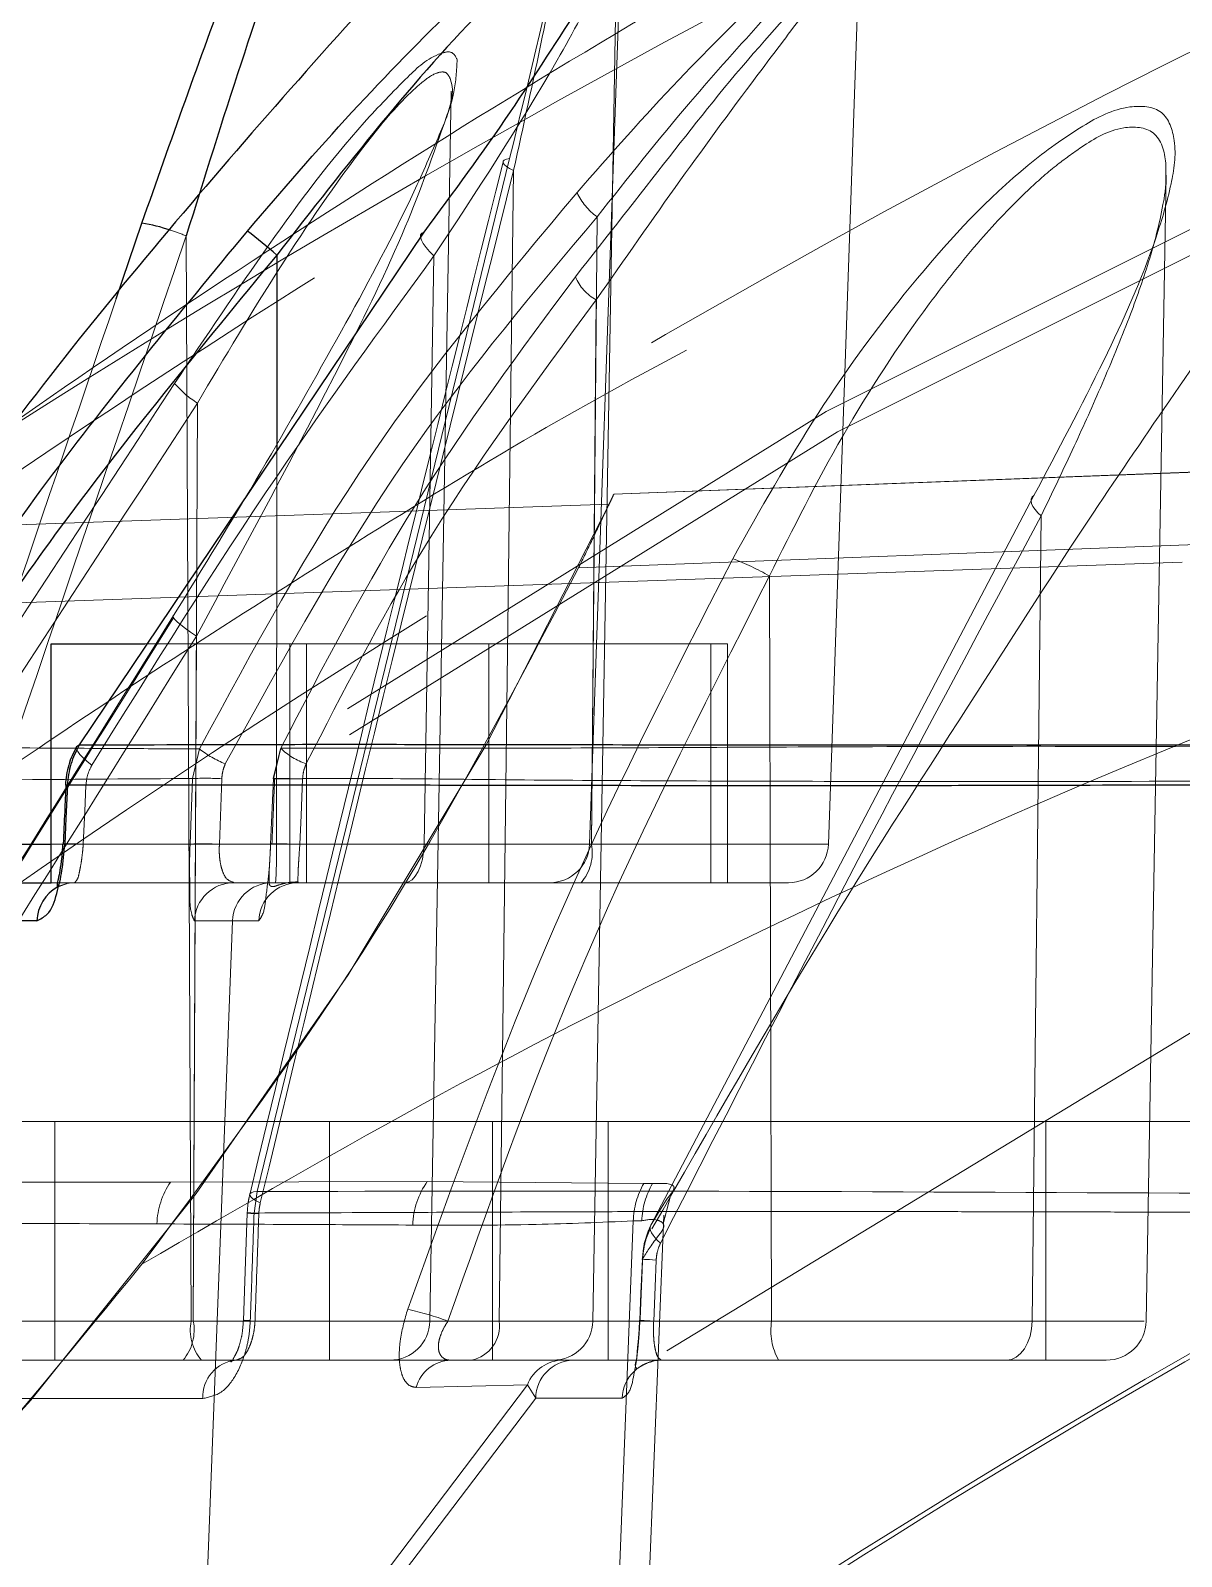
# Model space of a CAD drawing. Header units: millimetres. Extents: x 126 to 938, y 244 to 707.
# Drawn here: x 784.073 to 784.796, y 565.664 to 566.623 of the extents above; entities that cross this region are included whole.
import ezdxf

# ---------------------------------------------------------------- set-up
doc = ezdxf.new("R2010")
doc.units = ezdxf.units.MM
doc.linetypes.add('HIDDEN', pattern=[1.905, 1.27, -0.635])

msp = doc.modelspace()

# ---------------------------------------------------------------- linework, layer by layer
at = {"color": 7, "linetype": 'HIDDEN', "lineweight": 18}
for p, q in [((784.42654, 565.81182), (784.44699, 566.98354)), ((784.42455, 566.11138), (784.44488, 566.69368)), ((784.57455, 566.11138), (784.59459, 566.68522)), ((784.32414, 565.81182), (784.33762, 566.58444)), ((784.37426, 566.5421), (784.21566, 565.89323)), ((784.37676, 566.53467), (784.36784, 565.81182)), ((784.77414, 565.81182), (784.7867, 566.53168)), ((784.42926, 566.50558), (784.42569, 566.11138)), ((784.17116, 566.49367), (784.17423, 565.81182)), ((784.32677, 566.48095), (784.32055, 566.11138)), ((784.42878, 566.45344), (784.42569, 566.11138)), ((784.17819, 566.38859), (784.17558, 565.81182)), ((786.70059, 566.35528), (782.99256, 566.22555)), ((784.22799, 566.35836), (784.22782, 566.11138)), ((785.16405, 566.35895), (784.4397, 566.33142)), ((784.43977, 566.33133), (785.16163, 566.35877)), ((784.43681, 566.32501), (783.70157, 566.29929)), ((784.70367, 566.33046), (784.46306, 565.87207)), ((784.70822, 566.31763), (784.70254, 565.81182)), ((785.16072, 566.31325), (784.4176, 566.285)), ((784.53749, 566.27995), (784.5389, 565.81182)), ((784.17752, 566.24213), (784.17558, 565.81182)), ((784.36121, 566.23725), (784.08621, 566.23725)), ((784.14518, 566.23725), (784.36121, 566.23725)), ((784.50072, 566.23725), (784.23621, 566.23725)), ((784.23621, 566.23725), (784.23621, 566.08725)), ((784.2467, 566.08725), (784.2467, 566.23725)), ((784.2467, 566.23725), (784.51121, 566.23725)), ((784.36121, 566.08725), (784.36121, 566.23725)), ((784.50072, 566.08725), (784.50072, 566.23725)), ((784.51121, 566.08725), (784.51121, 566.23725)), ((784.17945, 566.17127), (784.17505, 566.15267)), ((784.23033, 566.17134), (784.22585, 566.15264)), ((784.22588, 566.1525), (784.2305, 566.17172)), ((784.17505, 566.15267), (784.17356, 566.11147)), ((784.19198, 566.11138), (784.19348, 566.15258)), ((784.08621, 566.11138), (784.22782, 566.11138)), ((784.32055, 566.11138), (784.10645, 566.11138)), ((784.42569, 566.11138), (784.19198, 566.11138)), ((784.22782, 566.11138), (784.42455, 566.11138)), ((784.24253, 566.11138), (784.42569, 566.11138)), ((784.42455, 566.11138), (784.32055, 566.11138)), ((784.57455, 566.11138), (784.42569, 566.11138)), ((784.42569, 566.11138), (784.57455, 566.11138)), ((784.2273, 566.08725), (783.99064, 566.08725)), ((784.08621, 566.08725), (784.10113, 566.08725)), ((784.36121, 566.08725), (784.08621, 566.08725)), ((784.08621, 566.08725), (784.36121, 566.08725)), ((784.10113, 566.08725), (784.30851, 566.08725)), ((784.20118, 566.08725), (784.41922, 566.08725)), ((784.22509, 566.08725), (784.20118, 566.08725)), ((784.24151, 566.08725), (784.22509, 566.08725)), ((784.39956, 566.08725), (784.2273, 566.08725)), ((784.50072, 566.08725), (784.23621, 566.08725)), ((784.41922, 566.08725), (784.24151, 566.08725)), ((784.2467, 566.08725), (784.51121, 566.08725)), ((784.30851, 566.08725), (784.39956, 566.08725)), ((784.41922, 566.08725), (784.54956, 566.08725)), ((784.54956, 566.08725), (784.41922, 566.08725)), ((784.17629, 566.06321), (784.20021, 566.06321)), ((784.20021, 566.06321), (784.19538, 565.93726)), ((784.20021, 566.06321), (784.21667, 566.06321)), ((783.9862, 565.93726), (784.26121, 565.93726)), ((784.26121, 565.93726), (783.9862, 565.93726)), ((784.08861, 565.78726), (784.08861, 565.93726)), ((784.08861, 565.93726), (784.36361, 565.93726)), ((784.36361, 565.93726), (784.08861, 565.93726)), ((784.19538, 565.93726), (784.13798, 564.43725)), ((784.19538, 565.93726), (786.38629, 565.93726)), ((784.26121, 565.78726), (784.26121, 565.93726)), ((784.36361, 565.78726), (784.36361, 565.93726)), ((784.43621, 565.78726), (784.43621, 565.93726)), ((784.43621, 565.93726), (784.71121, 565.93726)), ((784.71121, 565.93726), (784.43621, 565.93726)), ((784.71121, 565.78726), (784.71121, 565.93726)), ((784.3226, 565.89951), (784.16117, 565.89916)), ((784.21377, 565.8797), (784.21566, 565.89323)), ((784.45864, 565.89829), (784.3226, 565.89951)), ((784.46853, 565.88113), (784.4726, 565.88784)), ((784.47087, 565.87282), (784.47507, 565.8897)), ((784.45195, 565.87474), (784.44257, 565.63725)), ((784.46142, 565.63355), (784.47109, 565.87846)), ((784.46306, 565.87207), (784.46853, 565.88113)), ((784.17558, 565.81182), (783.84444, 565.81182)), ((783.94764, 565.81182), (784.17558, 565.81182)), ((783.96272, 565.81182), (784.17423, 565.81182)), ((784.17423, 565.81182), (784.42482, 565.81182)), ((784.32414, 565.81182), (784.17558, 565.81182)), ((784.36784, 565.81182), (784.21439, 565.81182)), ((784.33557, 565.81182), (784.5389, 565.81182)), ((784.70254, 565.81182), (784.46482, 565.81182)), ((784.5389, 565.81182), (784.77295, 565.81182)), ((783.85866, 565.78726), (784.16912, 565.78726)), ((784.16912, 565.78726), (783.94373, 565.78726)), ((783.97738, 565.78726), (784.20245, 565.78726)), ((784.1807, 565.78726), (783.97738, 565.78726)), ((783.9862, 565.78726), (784.26121, 565.78726)), ((784.26121, 565.78726), (783.9862, 565.78726)), ((784.08861, 565.78726), (784.36361, 565.78726)), ((784.36361, 565.78726), (784.08861, 565.78726)), ((784.29914, 565.78726), (784.16912, 565.78726)), ((784.1807, 565.78726), (784.40154, 565.78726)), ((784.20245, 565.78726), (784.35016, 565.78726)), ((784.33729, 565.78726), (784.40816, 565.78726)), ((784.54324, 565.78726), (784.33729, 565.78726)), ((784.41413, 565.78726), (784.40816, 565.78726)), ((784.41413, 565.78726), (784.46957, 565.78726)), ((784.43621, 565.78726), (784.71121, 565.78726)), ((784.71121, 565.78726), (784.43621, 565.78726)), ((784.46957, 565.78726), (784.68647, 565.78726)), ((784.54324, 565.78726), (784.74914, 565.78726)), ((784.19884, 565.78669), (784.19873, 565.78685)), ((784.28374, 565.63725), (784.38547, 565.77183)), ((784.38547, 565.77183), (784.31564, 565.77018)), ((784.38547, 565.77183), (784.39068, 565.76338)), ((784.18161, 565.76313), (783.9551, 565.76313)), ((784.39068, 565.76338), (784.29489, 565.63725)), ((784.44503, 565.76333), (784.39068, 565.76338))]:
    msp.add_line(p, q, dxfattribs=at)
at = {"color": 7, "linetype": 'Continuous', "lineweight": 25}
for p, q in [((784.12713, 566.45402), (784.14331, 566.50163)), ((784.32038, 566.4959), (784.10398, 566.17377)), ((784.22808, 566.48156), (784.22799, 566.35836)), ((784.08621, 566.08725), (784.08621, 566.23725)), ((784.08621, 566.23725), (784.14518, 566.23725)), ((783.98347, 566.11138), (784.08621, 566.11138)), ((783.99064, 566.08725), (784.08621, 566.08725)), ((784.07731, 566.06321), (783.96604, 566.06321))]:
    msp.add_line(p, q, dxfattribs=at)
at = {"color": 7, "linetype": 'HIDDEN', "lineweight": 18, "flags": 128}
for points in [[(784.37426, 566.5421), (784.37229, 566.54176), (784.37093, 566.54121), (784.37023, 566.54047), (784.37022, 566.53954), (784.3709, 566.53847), (784.37225, 566.53728), (784.37422, 566.536), (784.37676, 566.53467)], [(784.32677, 566.48095), (784.32406, 566.48371), (784.32181, 566.48635), (784.32007, 566.4888), (784.3189, 566.49099), (784.31834, 566.49284), (784.3184, 566.4943), (784.31909, 566.49533), (784.32038, 566.4959)], [(784.70367, 566.33046), (784.70261, 566.32957), (784.70202, 566.32842), (784.7019, 566.32702), (784.70227, 566.32542), (784.7031, 566.32364), (784.70439, 566.32172), (784.70611, 566.3197), (784.70822, 566.31763)], [(784.16325, 566.25515), (784.16273, 566.25479), (784.16293, 566.25398), (784.16386, 566.25276), (784.16549, 566.25114), (784.16776, 566.2492), (784.17059, 566.247), (784.17389, 566.24461), (784.17752, 566.24213)], [(784.11184, 566.16103), (784.10887, 566.1634), (784.10636, 566.16566), (784.10439, 566.16776), (784.10302, 566.16963), (784.10226, 566.1712), (784.10218, 566.17244), (784.10229, 566.17274)], [(784.22418, 566.11147), (784.22513, 566.13445), (784.22588, 566.1525)], [(784.24423, 566.15241), (784.24006, 566.15255), (784.23622, 566.15265), (784.23285, 566.15272), (784.23003, 566.15275), (784.22787, 566.15274), (784.22643, 566.1527), (784.22576, 566.15261), (784.22588, 566.1525)], [(784.24423, 566.15241), (784.24328, 566.12943), (784.24253, 566.11138)], [(784.10645, 566.11138), (784.10739, 566.1321), (784.10813, 566.14838)], [(784.22418, 566.11147), (784.22406, 566.11158), (784.22473, 566.11167), (784.22617, 566.11171), (784.22833, 566.11172), (784.23114, 566.11169), (784.23451, 566.11162), (784.23835, 566.11152), (784.24253, 566.11138)], [(784.30851, 566.08725), (784.31081, 566.08771), (784.31301, 566.08908), (784.31506, 566.09129), (784.31688, 566.09427), (784.31838, 566.09792), (784.31951, 566.10209), (784.32025, 566.10663), (784.32055, 566.11138)], [(784.09688, 566.08685), (784.09127, 566.08483), (784.09013, 566.0847), (784.09013, 566.08469)], [(784.21768, 565.88603), (784.21506, 565.88735), (784.21305, 565.88861), (784.21171, 565.88979), (784.21107, 565.89084), (784.21116, 565.89173), (784.21197, 565.89244), (784.21349, 565.89295), (784.21566, 565.89323)], [(784.20947, 565.8797), (784.2084, 565.84918), (784.2071, 565.81225)], [(784.21377, 565.8797), (784.21166, 565.87974), (784.21024, 565.87974), (784.20953, 565.87973), (784.20956, 565.87968), (784.21034, 565.87961), (784.21183, 565.87951), (784.21399, 565.8794), (784.21676, 565.87927)], [(784.46909, 565.86086), (784.46725, 565.86254), (784.46567, 565.86419), (784.4644, 565.86578), (784.46344, 565.8673), (784.46284, 565.8687), (784.46256, 565.86997), (784.46263, 565.87111), (784.46306, 565.87207)], [(784.45772, 565.8508), (784.45684, 565.82932), (784.45615, 565.81244)], [(784.45772, 565.8508), (784.45747, 565.85077), (784.45764, 565.85073), (784.45819, 565.85067), (784.45913, 565.8506), (784.46044, 565.85051), (784.46211, 565.85041), (784.4641, 565.8503), (784.46639, 565.85018)], [(784.46482, 565.81182), (784.4657, 565.8333), (784.46639, 565.85018)], [(784.21439, 565.81182), (784.21161, 565.81195), (784.20946, 565.81206), (784.20797, 565.81216), (784.20719, 565.81223), (784.20716, 565.81228), (784.20787, 565.8123), (784.2093, 565.81229), (784.2114, 565.81225)], [(784.46482, 565.81182), (784.46253, 565.81194), (784.46054, 565.81205), (784.45887, 565.81215), (784.45756, 565.81224), (784.45661, 565.81231), (784.45605, 565.81237), (784.4559, 565.81241), (784.45615, 565.81244)], [(784.70254, 565.81182), (784.70218, 565.807), (784.70124, 565.80238), (784.69974, 565.79814), (784.69774, 565.79442), (784.69532, 565.79137), (784.69255, 565.78912), (784.68957, 565.78773), (784.68647, 565.78726)]]:
    msp.add_lwpolyline(points, dxfattribs=at)
at = {"color": 7, "linetype": 'Continuous', "lineweight": 25, "flags": 128}
for points in [[(784.10229, 566.17274), (784.10276, 566.1733), (784.10398, 566.17377)], [(784.09647, 566.14847), (784.09553, 566.12775), (784.09479, 566.11147)], [(784.09647, 566.14847), (784.09547, 566.14858), (784.0952, 566.14864)], [(784.09479, 566.11147), (784.09379, 566.11158), (784.09353, 566.11165), (784.09387, 566.11169)]]:
    msp.add_lwpolyline(points, dxfattribs=at)
at = {"color": 7, "linetype": 'HIDDEN', "lineweight": 18}
for centre, radius, start, end in [((787.47371, 561.18726), 5.95, 91.99999, 178.00001), ((787.47372, 561.18724), 5.95001, 92.00009, 177.99991), ((787.47371, 561.18724), 5.93539, 92.00001, 177.99993), ((787.47371, 561.18726), 5.5, 90.00004, 269.99996), ((787.47371, 561.18726), 5.5, 90.00004, 269.99996), ((784.45202, 566.53724), 0.039, 204.94032, 234.29024), ((784.08425, 566.25816), 0.25103, 69.74647, 72.15592), ((784.442, 566.47866), 0.02848, 202.18117, 242.33332), ((784.2085, 566.43846), 0.05836, 220.05026, 238.71192), ((782.17372, 567.38724), 2.49998, 273.77814, 334.85595), ((784.45627, 566.13743), 0.16404, 60.32176, 69.21454), ((784.22118, 566.22471), 0.0678, 232.01396, 247.91357), ((784.25875, 566.20034), 0.04021, 225.37172, 252.33215), ((784.18337, 565.95337), 0.19947, 87.09272, 92.38843), ((784.09828, 565.98151), 0.16717, 86.6208, 91.056), ((784.09427, 565.87263), 0.23906, 87.08049, 90.09602), ((784.18182, 565.91587), 0.19578, 87.02577, 92.41797), ((783.93333, 566.10557), 0.29454, 356.43499, 1.13087), ((784.39955, 566.11226), 0.02501, 270.01333, 357.98431), ((784.39771, 566.10595), 0.0285, 318.99056, 10.97401), ((784.39771, 566.10595), 0.0285, 318.99056, 10.97401), ((784.54956, 566.11226), 0.02501, 270.01333, 357.98431), ((784.10114, 566.06434), 0.02291, 90.01321, 117.93942), ((784.20122, 566.06231), 0.02494, 90.08539, 177.91864), ((784.22513, 566.06231), 0.02494, 90.10142, 177.93004), ((784.24158, 566.06233), 0.02492, 90.1453, 177.96853), ((784.20331, 565.87115), 0.0506, 146.39342, 178.0437), ((784.36388, 565.87046), 0.05048, 144.86728, 178.07564), ((784.50232, 565.87316), 0.05039, 150.08965, 178.21113), ((784.50773, 565.87297), 0.05042, 149.97138, 177.92988), ((784.26388, 565.61494), 0.20952, 69.99317, 77.20874), ((784.14709, 565.80618), 0.02904, 319.33374, 11.19145), ((784.14709, 565.80618), 0.02904, 319.33374, 11.19145), ((784.20272, 565.80619), 0.02904, 168.82612, 220.7007), ((784.29915, 565.81225), 0.02499, 269.9822, 359.01179), ((784.34585, 565.809), 0.02216, 281.20133, 7.31141), ((784.40155, 565.81225), 0.02499, 269.9822, 359.01179), ((784.57724, 565.80593), 0.03879, 171.26229, 208.77429), ((784.74915, 565.81225), 0.02499, 269.9822, 359.01179), ((784.20463, 565.76431), 0.02305, 95.42454, 182.94529), ((784.33796, 565.76414), 0.02313, 91.66786, 164.84697), ((784.40828, 565.76268), 0.02458, 90.292, 158.13775), ((784.41487, 565.76308), 0.02419, 91.75493, 179.28416), ((784.46975, 565.76252), 0.02474, 90.41353, 178.12104)]:
    msp.add_arc(centre, radius, start, end, dxfattribs=at)
at = {"color": 7, "linetype": 'Continuous', "lineweight": 25}
for centre, radius, start, end in [((784.12601, 566.39548), 0.10755, 70.91369, 80.74418), ((783.85733, 566.04761), 0.57076, 49.49069, 51.88208), ((784.10237, 566.06256), 0.02506, 118.51213, 178.50858)]:
    msp.add_arc(centre, radius, start, end, dxfattribs=at)
at = {"color": 7, "linetype": 'HIDDEN', "lineweight": 18}
for points, knots in [([(785.44504, 567.32727), (785.4434, 567.32482), (785.44036, 567.32031), (785.43108, 567.30586), (785.41124, 567.28671), (785.38332, 567.26288), (785.34983, 567.23806), (785.31146, 567.21155), (785.26644, 567.18203), (785.21827, 567.15141), (785.16466, 567.11756), (785.09983, 567.07637), (785.01654, 567.02384), (784.92663, 566.96717), (784.83983, 566.91251), (784.76657, 566.86677), (784.70234, 566.82698), (784.59733, 566.76275), (784.44621, 566.67954), (784.24747, 566.56212), (784.06119, 566.43522), (783.87236, 566.29094), (783.72036, 566.16411), (783.62781, 566.07729), (783.59875, 566.05002)], [0, 0, 0, 0, 0.003922, 0.007253, 0.02285, 0.040261, 0.056254, 0.078318, 0.102391, 0.127972, 0.154355, 0.18686, 0.230292, 0.285539, 0.328444, 0.366942, 0.400602, 0.429092, 0.530925, 0.630377, 0.736502, 0.830957, 0.946908, 1, 1, 1, 1]), ([(783.9761, 566.95993), (783.97542, 566.9599), (783.96796, 566.95959), (784.00476, 566.97733), (784.02249, 566.98908), (784.07544, 567.01525), (784.1302, 567.04222), (784.1943, 567.07225), (784.24539, 567.09549), (784.28266, 567.11209), (784.30565, 567.12222), (784.32742, 567.1317), (784.34776, 567.1405), (784.36651, 567.14852), (784.40415, 567.16453), (784.46894, 567.19146), (784.56647, 567.23053), (784.67058, 567.27026), (784.75523, 567.2957), (784.81089, 567.30684), (784.84222, 567.30599), (784.86967, 567.3038), (784.89791, 567.30072), (784.9276, 567.29644), (784.96841, 567.28918), (785.01758, 567.27803), (785.07219, 567.26272), (785.12027, 567.24723), (785.16173, 567.23252), (785.19652, 567.21934), (785.22006, 567.20998), (785.23438, 567.20415), (785.24147, 567.20124), (785.24779, 567.19861), (785.25336, 567.19629), (785.25816, 567.19426), (785.27131, 567.18874), (785.29049, 567.17908), (785.31555, 567.17155), (785.32132, 567.15707), (785.3202, 567.14862), (785.31593, 567.13966), (785.30872, 567.12987), (785.2986, 567.11918), (785.28563, 567.10767), (785.2711, 567.09624), (785.25398, 567.08389), (785.23251, 567.06942), (785.203, 567.05077), (785.16363, 567.02724), (785.11261, 566.99804), (785.04869, 566.96257), (784.97876, 566.92442), (784.92348, 566.89429), (784.88783, 566.87482), (784.86932, 566.86466), (784.85241, 566.85539), (784.83718, 566.84701), (784.82369, 566.83957), (784.76592, 566.80762), (784.66103, 566.74878), (784.50829, 566.66097), (784.35436, 566.56918), (784.20413, 566.47309), (784.05879, 566.37464), (783.89066, 566.25335), (783.72921, 566.13013), (783.6191, 566.03524), (783.57808, 565.99989)], [0, 0, 0, 0, 0.000531, 0.005777, 0.016498, 0.031019, 0.050001, 0.070228, 0.090153, 0.097585, 0.104684, 0.11139, 0.117644, 0.123404, 0.128621, 0.152207, 0.182685, 0.217405, 0.24629, 0.257371, 0.265107, 0.272662, 0.280654, 0.289096, 0.29801, 0.315668, 0.331667, 0.345921, 0.358337, 0.368838, 0.377353, 0.379739, 0.381898, 0.383829, 0.385528, 0.386996, 0.388232, 0.397556, 0.405857, 0.407915, 0.410135, 0.412853, 0.416237, 0.420365, 0.425273, 0.430874, 0.435979, 0.443107, 0.452746, 0.465474, 0.481852, 0.502418, 0.527237, 0.549163, 0.555606, 0.56156, 0.567002, 0.571903, 0.576248, 0.580019, 0.627681, 0.677861, 0.728887, 0.779088, 0.828514, 0.877192, 0.954253, 1, 1, 1, 1]), ([(781.58108, 562.15948), (781.61742, 562.34698), (781.69013, 562.72208), (781.86725, 563.26828), (782.0922, 563.79629), (782.36803, 564.3005), (782.69134, 564.77629), (783.0593, 565.21945), (783.46881, 565.62569), (783.90117, 565.97861), (784.34892, 566.28029), (784.81155, 566.53664), (785.30777, 566.75532), (785.83282, 566.93052), (786.37445, 567.0541), (786.92254, 567.13095), (787.28994, 567.14049), (787.47371, 567.14526)], [0, 0, 0, 0, 0.068199, 0.136432, 0.204715, 0.273055, 0.341472, 0.409974, 0.478575, 0.547289, 0.609103, 0.671275, 0.736055, 0.80262, 0.868751, 0.934351, 1, 1, 1, 1]), ([(784.46373, 565.86972), (784.49991, 565.93301), (784.56528, 566.04732), (784.66074, 566.19538), (784.73259, 566.30792), (784.792, 566.39479), (784.84559, 566.47177), (784.90454, 566.55534), (784.97665, 566.65712), (785.06894, 566.78726), (785.18645, 566.9535), (785.27232, 567.07725), (785.31951, 567.14526)], [0, 0, 0, 0, 0.142275, 0.257018, 0.343829, 0.402937, 0.462439, 0.526944, 0.602578, 0.705962, 0.838395, 1, 1, 1, 1]), ([(785.62134, 566.9425), (785.42374, 566.87185), (785.02809, 566.73037), (784.46622, 566.43913), (783.93277, 566.09771), (783.61124, 565.82421), (783.45105, 565.68795)], [0, 0, 0, 0, 0.249133, 0.49885, 0.750328, 1, 1, 1, 1]), ([(783.24894, 565.69089), (783.38603, 565.81364), (783.66006, 566.059), (784.03324, 566.32859), (784.3429, 566.52612), (784.58139, 566.66356), (784.82522, 566.7913), (784.99244, 566.86692), (785.07613, 566.90477)], [0, 0, 0, 0, 0.250346, 0.500415, 0.62548, 0.750244, 0.874988, 1, 1, 1, 1]), ([(785.07613, 566.90477), (784.98239, 566.86394), (784.79499, 566.78234), (784.52127, 566.6444), (784.21033, 566.47015), (783.86757, 566.25247), (783.63004, 566.06348), (783.51176, 565.96937)], [0, 0, 0, 0, 0.1676689, 0.3352034, 0.5024299, 0.7522398, 1, 1, 1, 1]), ([(783.45256, 565.68717), (783.47679, 565.70834), (783.53511, 565.7593), (783.63936, 565.84638), (783.74321, 565.92899), (783.83782, 566.00093), (783.91374, 566.05693), (783.99647, 566.11589), (784.08618, 566.1775), (784.18303, 566.2415), (784.28741, 566.30719), (784.45301, 566.40879), (784.62091, 566.49021), (784.7904, 566.57943), (785.03573, 566.71225), (785.26799, 566.79411), (785.4541, 566.8597)], [0, 0, 0, 0, 0.041354, 0.099535, 0.174558, 0.211874, 0.252287, 0.295804, 0.342422, 0.392152, 0.444987, 0.500935, 0.641741, 0.684455, 0.74715, 1, 1, 1, 1]), ([(784.42645, 566.789), (784.42127, 566.75881), (784.40702, 566.67587), (784.387, 566.59411), (784.37426, 566.5421)], [0, 0, 0, 0, 0.363932, 1, 1, 1, 1]), ([(784.37676, 566.53467), (784.38291, 566.56256), (784.39418, 566.61365), (784.40958, 566.69226), (784.42014, 566.74898), (784.42516, 566.78253), (784.42607, 566.7886)], [0, 0, 0, 0, 0.331139, 0.606634, 0.928856, 1, 1, 1, 1]), ([(784.41563, 566.46791), (784.43542, 566.49317), (784.47366, 566.54199), (784.5255, 566.60805), (784.57274, 566.65735), (784.58728, 566.6845), (784.60498, 566.69763), (784.60096, 566.70072), (784.60073, 566.70091)], [0, 0, 0, 0, 0.320797, 0.619974, 0.865715, 0.950395, 0.997106, 1, 1, 1, 1]), ([(784.60073, 566.70091), (784.6002, 566.7014), (784.59595, 566.70545), (784.58333, 566.68757), (784.56473, 566.67657), (784.52843, 566.63983), (784.47783, 566.59043), (784.43777, 566.54483), (784.41665, 566.5208)], [0, 0, 0, 0, 0.0079116, 0.0645358, 0.1668551, 0.3026797, 0.6323909, 1, 1, 1, 1]), ([(784.32677, 566.48095), (784.35345, 566.52151), (784.39108, 566.57873), (784.42738, 566.64582), (784.44149, 566.67586), (784.44394, 566.68873), (784.44488, 566.69368)], [0, 0, 0, 0, 0.595328, 0.839688, 0.938324, 1, 1, 1, 1]), ([(784.59459, 566.68522), (784.5933, 566.68238), (784.58913, 566.67315), (784.57618, 566.65649), (784.55713, 566.63031), (784.5242, 566.58712), (784.48033, 566.52742), (784.44632, 566.47861), (784.42878, 566.45344)], [0, 0, 0, 0, 0.032741, 0.106289, 0.220471, 0.374116, 0.677249, 1, 1, 1, 1]), ([(784.42926, 566.50558), (784.44855, 566.52992), (784.48255, 566.57279), (784.52679, 566.62197), (784.55665, 566.65448), (784.57567, 566.67079), (784.58605, 566.68417), (784.59314, 566.68504), (784.59459, 566.68522)], [0, 0, 0, 0, 0.379326, 0.668129, 0.811114, 0.91398, 0.982439, 1, 1, 1, 1]), ([(784.16325, 566.25515), (784.18173, 566.28525), (784.21793, 566.34419), (784.26758, 566.43129), (784.30506, 566.5004), (784.32748, 566.55085), (784.34004, 566.57982), (784.34097, 566.5976), (784.34133, 566.60447)], [0, 0, 0, 0, 0.268695, 0.526219, 0.763379, 0.86531, 0.947985, 1, 1, 1, 1]), ([(784.34133, 566.60447), (784.34037, 566.60623), (784.33825, 566.61014), (784.32389, 566.60669), (784.30711, 566.59045), (784.26912, 566.55121), (784.22108, 566.48632), (784.18343, 566.43015), (784.16382, 566.40091)], [0, 0, 0, 0, 0.019455, 0.04301, 0.135122, 0.276022, 0.623, 1, 1, 1, 1]), ([(784.17819, 566.38859), (784.19526, 566.41728), (784.22824, 566.4727), (784.27235, 566.53744), (784.30339, 566.5758), (784.31934, 566.5903), (784.3268, 566.59576), (784.33463, 566.59737), (784.34057, 566.58552), (784.32887, 566.55175), (784.30819, 566.49379), (784.25434, 566.38463), (784.20875, 566.30006), (784.17752, 566.24213)], [0, 0, 0, 0, 0.1530255, 0.2955636, 0.3583961, 0.3792385, 0.3932575, 0.4020707, 0.4102768, 0.4459174, 0.5588558, 0.6978195, 1, 1, 1, 1]), ([(784.51448, 566.29079), (784.53176, 566.3216), (784.56626, 566.38313), (784.62778, 566.4667), (784.68412, 566.52749), (784.73118, 566.56153), (784.75877, 566.57628), (784.78619, 566.57453), (784.79415, 566.55026), (784.78994, 566.52378), (784.77628, 566.47669), (784.74668, 566.41152), (784.71861, 566.3586), (784.70367, 566.33046)], [0, 0, 0, 0, 0.158986, 0.317493, 0.466658, 0.530036, 0.577849, 0.607966, 0.636953, 0.678064, 0.730158, 0.856475, 1, 1, 1, 1]), ([(784.7865, 566.53168), (784.78658, 566.53418), (784.78685, 566.54345), (784.78171, 566.56146), (784.75534, 566.56316), (784.73602, 566.55128), (784.71645, 566.53724), (784.69491, 566.51809), (784.66782, 566.48944), (784.62759, 566.43876), (784.58195, 566.36872), (784.55231, 566.30955), (784.53749, 566.27995)], [0, 0, 0, 0, 0.018485, 0.068494, 0.113785, 0.184419, 0.232414, 0.288994, 0.393666, 0.518814, 0.759313, 1, 1, 1, 1]), ([(784.37015, 566.53998), (784.34583, 566.44225), (784.29206, 566.22617), (784.2397, 566.00974), (784.21102, 565.89119)], [0, 0, 0, 0, 0.452271, 1, 1, 1, 1]), ([(784.21768, 565.88603), (784.24701, 566.00725), (784.29935, 566.22363), (784.35311, 566.43966), (784.37676, 566.53467)], [0, 0, 0, 0, 0.56021, 1, 1, 1, 1]), ([(784.70822, 566.31763), (784.71521, 566.33223), (784.72836, 566.35969), (784.74697, 566.40112), (784.76285, 566.43961), (784.77628, 566.47707), (784.78368, 566.5057), (784.78665, 566.52411), (784.78653, 566.53029), (784.7865, 566.53168)], [0, 0, 0, 0, 0.212044, 0.398588, 0.594716, 0.757207, 0.919138, 0.981866, 1, 1, 1, 1]), ([(784.41665, 566.5208), (784.37151, 566.4669), (784.28063, 566.35841), (784.21332, 566.23392), (784.17945, 566.17127)], [0, 0, 0, 0, 0.496803, 1, 1, 1, 1]), ([(784.19569, 566.16188), (784.23329, 566.2303), (784.30034, 566.35233), (784.38991, 566.4588), (784.42926, 566.50558)], [0, 0, 0, 0, 0.560664, 1, 1, 1, 1]), ([(784.17116, 566.49367), (784.13256, 566.38036), (784.06364, 566.17801), (783.99569, 565.97534), (783.96579, 565.88615)], [0, 0, 0, 0, 0.559973, 1, 1, 1, 1]), ([(784.11184, 566.16103), (784.14993, 566.22235), (784.21778, 566.33156), (784.29354, 566.43541), (784.32677, 566.48095)], [0, 0, 0, 0, 0.56147, 1, 1, 1, 1]), ([(784.2305, 566.17172), (784.25759, 566.2238), (784.31149, 566.32741), (784.38104, 566.42124), (784.41563, 566.46791)], [0, 0, 0, 0, 0.502582, 1, 1, 1, 1]), ([(783.93814, 565.89393), (783.97617, 566.00746), (784.03875, 566.1943), (784.10223, 566.38083), (784.12713, 566.45402)], [0, 0, 0, 0, 0.607658, 1, 1, 1, 1]), ([(784.42878, 566.45344), (784.39058, 566.40174), (784.32227, 566.30927), (784.26971, 566.20708), (784.24654, 566.16203)], [0, 0, 0, 0, 0.5591153, 1, 1, 1, 1]), ([(786.62319, 566.4318), (786.54745, 566.41839), (786.39236, 566.39092), (786.15684, 566.33608), (785.92355, 566.27138), (785.69914, 566.19818), (785.47828, 566.11588), (785.24645, 566.01769), (784.9847, 565.8913), (784.70378, 565.73499), (784.41076, 565.54637), (784.1281, 565.33632), (783.86854, 565.11447), (783.65828, 564.91011), (783.4854, 564.72377), (783.3742, 564.59288), (783.29822, 564.4981), (783.25781, 564.44636), (783.21732, 564.39312), (783.17676, 564.33837), (783.1362, 564.28207), (783.09226, 564.21932), (783.04149, 564.14435), (782.9809, 564.05114), (782.91127, 563.9384), (782.83399, 563.80537), (782.75073, 563.65125), (782.6487, 563.44546), (782.54171, 563.20085), (782.44163, 562.93209), (782.35664, 562.66375), (782.2857, 562.39152), (782.22732, 562.1112), (782.201, 561.92737), (782.18819, 561.83798)], [0, 0, 0, 0, 0.033674, 0.068945, 0.105819, 0.139632, 0.172254, 0.20898, 0.249813, 0.299456, 0.349625, 0.402271, 0.453508, 0.499002, 0.530556, 0.564763, 0.574162, 0.58374, 0.593501, 0.603445, 0.61357, 0.623876, 0.636985, 0.653207, 0.672543, 0.694992, 0.720552, 0.749221, 0.795531, 0.837364, 0.874723, 0.918716, 0.960474, 1, 1, 1, 1]), ([(782.19858, 561.9019), (782.21692, 562.02554), (782.25871, 562.30724), (782.37172, 562.73572), (782.527, 563.18246), (782.71892, 563.60752), (782.94305, 564.00826), (783.19693, 564.38211), (783.47732, 564.72712), (783.81404, 565.07557), (784.21302, 565.41459), (784.67682, 565.72911), (785.16028, 565.98846), (785.65662, 566.19195), (786.12977, 566.33935), (786.4404, 566.39706), (786.57922, 566.42284)], [0, 0, 0, 0, 0.055568, 0.126608, 0.196694, 0.265763, 0.333769, 0.40069, 0.466522, 0.531278, 0.615981, 0.698908, 0.780096, 0.859549, 0.937235, 1, 1, 1, 1]), ([(784.16382, 566.40091), (784.10256, 566.30715), (783.99316, 566.13973), (783.88394, 565.97219), (783.83589, 565.89847)], [0, 0, 0, 0, 0.56001, 1, 1, 1, 1]), ([(783.8504, 565.88584), (783.91154, 565.97972), (784.02073, 566.14735), (784.13008, 566.31488), (784.17819, 566.38859)], [0, 0, 0, 0, 0.560004, 1, 1, 1, 1]), ([(784.43977, 566.33133), (784.4397, 566.3312), (784.43923, 566.33024), (784.43817, 566.32784), (784.43613, 566.32359), (784.4321, 566.31501), (784.42586, 566.30193), (784.42048, 566.29091), (784.4176, 566.285)], [0, 0, 0, 0, 0.008926, 0.062094, 0.153356, 0.284376, 0.615737, 1, 1, 1, 1]), ([(784.43681, 566.32501), (784.43737, 566.32619), (784.43835, 566.3283), (784.43934, 566.3304), (784.43977, 566.33133)], [0, 0, 0, 0, 0.559963, 1, 1, 1, 1]), ([(784.46909, 565.86086), (784.51301, 565.94665), (784.59132, 566.09964), (784.67254, 566.2511), (784.70822, 566.31763)], [0, 0, 0, 0, 0.560771, 1, 1, 1, 1]), ([(784.14326, 565.84749), (784.20581, 565.88385), (784.32926, 565.95561), (784.51651, 566.05052), (784.78983, 566.17759), (785.00681, 566.25695), (785.16072, 566.31325)], [0, 0, 0, 0, 0.193617, 0.382082, 0.561671, 1, 1, 1, 1]), ([(784.31027, 565.81926), (784.33935, 565.90008), (784.39744, 566.06158), (784.47549, 566.21443), (784.51448, 566.29079)], [0, 0, 0, 0, 0.500451, 1, 1, 1, 1]), ([(784.14326, 565.84749), (784.19422, 565.91625), (784.29702, 566.05495), (784.37717, 566.20788), (784.4176, 566.285)], [0, 0, 0, 0, 0.495676, 1, 1, 1, 1]), ([(784.53749, 566.27995), (784.4944, 566.19493), (784.41741, 566.04301), (784.36059, 565.8825), (784.33557, 565.81182)], [0, 0, 0, 0, 0.559614, 1, 1, 1, 1]), ([(784.16313, 566.25367), (784.12957, 566.19982), (784.05539, 566.08084), (783.98052, 565.96229), (783.93953, 565.89739)], [0, 0, 0, 0, 0.4525295, 1, 1, 1, 1]), ([(783.93966, 565.89889), (783.98159, 565.96527), (784.05646, 566.08381), (784.13062, 566.20279), (784.16325, 566.25515)], [0, 0, 0, 0, 0.559966, 1, 1, 1, 1]), ([(784.17752, 566.24213), (784.13596, 566.17548), (784.06174, 566.05645), (783.9868, 565.93787), (783.95384, 565.8857)], [0, 0, 0, 0, 0.560033, 1, 1, 1, 1]), ([(784.17945, 566.17127), (784.1651, 566.17134), (784.1247, 566.17152), (784.04407, 566.17206), (783.97779, 566.17259), (783.93756, 566.1729)], [0, 0, 0, 0, 0.178008, 0.501106, 1, 1, 1, 1]), ([(784.90398, 566.17211), (784.84457, 566.17247), (784.73816, 566.17311), (784.59279, 566.17271), (784.47428, 566.17207), (784.3762, 566.17169), (784.29707, 566.17178), (784.2505, 566.17174), (784.2305, 566.17172)], [0, 0, 0, 0, 0.2646393, 0.4739984, 0.6475338, 0.7925705, 0.9108791, 1, 1, 1, 1]), ([(784.10813, 566.14838), (784.10841, 566.15089), (784.10891, 566.15533), (784.11095, 566.1593), (784.11184, 566.16103)], [0, 0, 0, 0, 0.563517, 1, 1, 1, 1]), ([(784.19348, 566.15258), (784.19365, 566.15438), (784.19395, 566.15759), (784.19516, 566.16057), (784.19569, 566.16188)], [0, 0, 0, 0, 0.559777, 1, 1, 1, 1]), ([(784.24654, 566.16203), (784.24586, 566.16029), (784.24463, 566.15719), (784.24435, 566.15387), (784.24423, 566.15241)], [0, 0, 0, 0, 0.559225, 1, 1, 1, 1]), ([(783.93116, 566.15021), (783.97669, 566.15085), (784.05799, 566.152), (784.13929, 566.15246), (784.17505, 566.15267)], [0, 0, 0, 0, 0.5600603, 1, 1, 1, 1]), ([(784.22671, 566.15271), (784.22645, 566.14652), (784.22588, 566.13284), (784.2253, 566.11917), (784.22499, 566.11168)], [0, 0, 0, 0, 0.452497, 1, 1, 1, 1]), ([(784.22588, 566.1525), (784.24592, 566.1526), (784.29242, 566.15285), (784.37133, 566.15182), (784.46905, 566.15118), (784.58728, 566.15084), (784.73287, 566.15061), (784.83963, 566.15123), (784.89939, 566.15157)], [0, 0, 0, 0, 0.089224, 0.207125, 0.351521, 0.524482, 0.733779, 1, 1, 1, 1]), ([(784.10645, 566.11138), (784.10632, 566.1098), (784.10607, 566.1067), (784.1055, 566.10221), (784.1049, 566.09803), (784.10393, 566.09382), (784.10336, 566.0899), (784.1017, 566.08793), (784.10113, 566.08725)], [0, 0, 0, 0, 0.189482, 0.372928, 0.543445, 0.694454, 0.89571, 1, 1, 1, 1]), ([(784.17629, 566.06321), (784.17567, 566.06462), (784.17322, 566.07012), (784.17365, 566.0814), (784.17303, 566.09596), (784.17338, 566.10621), (784.17356, 566.11147)], [0, 0, 0, 0, 0.094487, 0.368762, 0.675784, 1, 1, 1, 1]), ([(784.19198, 566.11138), (784.19193, 566.10984), (784.19182, 566.1068), (784.19212, 566.10234), (784.1928, 566.09812), (784.19408, 566.09379), (784.1962, 566.08911), (784.19958, 566.08785), (784.20118, 566.08725)], [0, 0, 0, 0, 0.165869, 0.328419, 0.482905, 0.624041, 0.821713, 1, 1, 1, 1]), ([(784.22418, 566.11147), (784.22388, 566.10522), (784.22333, 566.09372), (784.22119, 566.07903), (784.22026, 566.06853), (784.21747, 566.0644), (784.21667, 566.06321)], [0, 0, 0, 0, 0.37952, 0.69937, 0.913241, 1, 1, 1, 1]), ([(784.22414, 566.11161), (784.224, 566.10828), (784.22374, 566.1023), (784.22321, 566.09428), (784.22313, 566.08921), (784.22325, 566.08504), (784.2262, 566.08463), (784.22763, 566.08523), (784.22845, 566.08557)], [0, 0, 0, 0, 0.32226, 0.58003, 0.755916, 0.84903, 0.91388, 1, 1, 1, 1]), ([(784.24151, 566.08725), (784.24145, 566.08744), (784.24125, 566.08811), (784.24138, 566.09048), (784.24136, 566.09383), (784.24165, 566.09809), (784.24197, 566.10381), (784.2423, 566.10829), (784.24253, 566.11138)], [0, 0, 0, 0, 0.0242727, 0.0871456, 0.2895322, 0.442308, 0.6161097, 1, 1, 1, 1]), ([(784.22845, 566.08557), (784.22879, 566.08567), (784.23089, 566.08628), (784.23511, 566.08757), (784.23915, 566.08767), (784.24136, 566.08772)], [0, 0, 0, 0, 0.0812237, 0.4989395, 1, 1, 1, 1]), ([(784.16117, 565.89916), (784.1198, 565.89909), (784.04596, 565.89896), (783.97213, 565.89891), (783.93966, 565.89889)], [0, 0, 0, 0, 0.560304, 1, 1, 1, 1]), ([(784.21566, 565.89323), (784.30594, 565.8934), (784.49905, 565.89379), (784.80566, 565.89189), (785.1462, 565.89197), (785.51671, 565.89303), (785.9126, 565.89338), (786.32901, 565.8922), (786.75999, 565.89193), (787.05208, 565.89206), (787.19944, 565.89213)], [0, 0, 0, 0, 0.090772, 0.194161, 0.308281, 0.433164, 0.566681, 0.706322, 0.851841, 1, 1, 1, 1]), ([(784.46408, 565.8982), (784.46309, 565.89823), (784.46128, 565.89828), (784.45947, 565.89829), (784.45864, 565.89829)], [0, 0, 0, 0, 0.543926, 1, 1, 1, 1]), ([(784.4726, 565.88784), (784.47524, 565.89104), (784.48166, 565.89877), (784.47058, 565.89841), (784.46408, 565.8982)], [0, 0, 0, 0, 0.412288, 1, 1, 1, 1]), ([(784.21102, 565.89119), (784.21065, 565.88948), (784.20985, 565.88569), (784.2096, 565.88182), (784.20947, 565.8797)], [0, 0, 0, 0, 0.451786, 1, 1, 1, 1]), ([(784.21768, 565.88603), (784.21742, 565.88479), (784.21695, 565.88255), (784.21682, 565.88028), (784.21676, 565.87927)], [0, 0, 0, 0, 0.5574057, 1, 1, 1, 1]), ([(784.21377, 565.8797), (784.21333, 565.86711), (784.21255, 565.84463), (784.21175, 565.82215), (784.2114, 565.81225)], [0, 0, 0, 0, 0.560001, 1, 1, 1, 1]), ([(787.19931, 565.88212), (787.11622, 565.88208), (786.95164, 565.88201), (786.76935, 565.88188), (786.65223, 565.88185), (786.59853, 565.88185), (786.54423, 565.88187), (786.48938, 565.88189), (786.43397, 565.88193), (786.37804, 565.88198), (786.28137, 565.8821), (786.16084, 565.88224), (786.03274, 565.88241), (785.95658, 565.8825), (785.92075, 565.88254), (785.91051, 565.88255), (785.9073, 565.88255), (785.90616, 565.88255), (785.90578, 565.88255), (785.90563, 565.88255), (785.90557, 565.88255), (785.90555, 565.88255), (785.86519, 565.88255), (785.78051, 565.88254), (785.64784, 565.88233), (785.4314, 565.88179), (785.14581, 565.88062), (784.89475, 565.88011), (784.75453, 565.88035), (784.71469, 565.88043), (784.67539, 565.88052), (784.6366, 565.88061), (784.59831, 565.88071), (784.5605, 565.88075), (784.5232, 565.88076), (784.49758, 565.88074), (784.47753, 565.8807), (784.45132, 565.8806), (784.39789, 565.88043), (784.31486, 565.88011), (784.25024, 565.87985), (784.21377, 565.8797)], [0, 0, 0, 0, 0.083487, 0.165385, 0.183174, 0.201166, 0.219353, 0.237728, 0.256287, 0.275026, 0.293932, 0.353422, 0.396142, 0.422651, 0.429958, 0.432142, 0.432937, 0.433192, 0.433284, 0.43332, 0.433336, 0.433344, 0.433348, 0.473888, 0.518432, 0.566659, 0.691385, 0.805406, 0.818934, 0.832278, 0.845443, 0.85842, 0.871257, 0.883922, 0.896416, 0.908734, 0.909664, 0.916568, 0.935067, 0.963357, 1, 1, 1, 1]), ([(784.21439, 565.81182), (784.21483, 565.82441), (784.21562, 565.84689), (784.21641, 565.86937), (784.21676, 565.87927)], [0, 0, 0, 0, 0.560001, 1, 1, 1, 1]), ([(784.31343, 565.87216), (784.33928, 565.87205), (784.38548, 565.87187), (784.43163, 565.87386), (784.45195, 565.87474)], [0, 0, 0, 0, 0.559566, 1, 1, 1, 1]), ([(784.45195, 565.87474), (784.453, 565.87478), (784.45479, 565.87486), (784.45659, 565.87481), (784.45734, 565.87479)], [0, 0, 0, 0, 0.581929, 1, 1, 1, 1]), ([(784.45734, 565.87479), (784.46063, 565.87549), (784.46523, 565.87647), (784.47337, 565.87243), (784.46458, 565.8616), (784.46046, 565.85511), (784.45772, 565.8508)], [0, 0, 0, 0, 0.251598, 0.35255, 0.570437, 1, 1, 1, 1]), ([(783.93176, 565.87338), (783.97301, 565.87332), (784.04667, 565.87323), (784.12033, 565.87298), (784.15274, 565.87288)], [0, 0, 0, 0, 0.560014, 1, 1, 1, 1]), ([(784.15274, 565.87288), (784.18273, 565.87276), (784.2363, 565.87255), (784.28986, 565.87228), (784.31343, 565.87216)], [0, 0, 0, 0, 0.560014, 1, 1, 1, 1]), ([(784.46306, 565.87207), (784.4616, 565.86871), (784.45865, 565.86191), (784.45803, 565.85453), (784.45772, 565.8508)], [0, 0, 0, 0, 0.495235, 1, 1, 1, 1]), ([(784.46257, 565.86982), (784.46143, 565.86705), (784.45888, 565.86092), (784.45822, 565.85432), (784.45785, 565.8507)], [0, 0, 0, 0, 0.4523096, 1, 1, 1, 1]), ([(784.46909, 565.86086), (784.46829, 565.85897), (784.46684, 565.85554), (784.46653, 565.85184), (784.46639, 565.85018)], [0, 0, 0, 0, 0.552445, 1, 1, 1, 1]), ([(783.25085, 565.13121), (783.27082, 565.14094), (783.31967, 565.16474), (783.40458, 565.21036), (783.49691, 565.26512), (783.58666, 565.32406), (783.66518, 565.38014), (783.76373, 565.45632), (783.8839, 565.5606), (784.01979, 565.69662), (784.10263, 565.79785), (784.14326, 565.84749)], [0, 0, 0, 0, 0.057738, 0.141213, 0.250422, 0.336601, 0.420165, 0.501124, 0.660242, 0.833371, 1, 1, 1, 1]), ([(784.45785, 565.8507), (784.45762, 565.84491), (784.4571, 565.83213), (784.45657, 565.81934), (784.45628, 565.81234)], [0, 0, 0, 0, 0.452516, 1, 1, 1, 1]), ([(784.31564, 565.77018), (784.31436, 565.77035), (784.31169, 565.77069), (784.30845, 565.77392), (784.3063, 565.77865), (784.30506, 565.7849), (784.30484, 565.79241), (784.30588, 565.80418), (784.30848, 565.81311), (784.31027, 565.81926)], [0, 0, 0, 0, 0.06927, 0.14416, 0.237273, 0.35283, 0.491315, 0.648944, 1, 1, 1, 1]), ([(784.2114, 565.81225), (784.21118, 565.80901), (784.21075, 565.80258), (784.20813, 565.79059), (784.20307, 565.77795), (784.19385, 565.76595), (784.18538, 565.764), (784.18161, 565.76313)], [0, 0, 0, 0, 0.156815, 0.311567, 0.590128, 0.817694, 1, 1, 1, 1]), ([(784.20708, 565.81226), (784.20688, 565.80951), (784.20651, 565.8045), (784.20504, 565.79806), (784.20324, 565.79265), (784.20155, 565.78999), (784.19957, 565.78551), (784.19887, 565.78663), (784.19884, 565.78669)], [0, 0, 0, 0, 0.2956376, 0.5397232, 0.7289236, 0.8637538, 0.9922586, 1, 1, 1, 1]), ([(784.20245, 565.78726), (784.20401, 565.78781), (784.20745, 565.78902), (784.20995, 565.79362), (784.21185, 565.798), (784.2131, 565.80234), (784.21399, 565.80699), (784.21426, 565.8102), (784.21439, 565.81182)], [0, 0, 0, 0, 0.166616, 0.366548, 0.509857, 0.666536, 0.831624, 1, 1, 1, 1]), ([(784.33557, 565.81182), (784.33458, 565.81024), (784.33272, 565.80726), (784.33078, 565.80271), (784.32967, 565.79856), (784.32944, 565.79488), (784.33007, 565.79171), (784.33164, 565.78919), (784.33419, 565.7875), (784.33621, 565.78734), (784.33729, 565.78726)], [0, 0, 0, 0, 0.184081, 0.347124, 0.488137, 0.606867, 0.709653, 0.802565, 0.894651, 1, 1, 1, 1]), ([(784.45615, 565.81244), (784.45598, 565.80904), (784.45566, 565.80239), (784.45473, 565.79293), (784.45367, 565.78431), (784.4518, 565.77578), (784.45058, 565.76756), (784.44638, 565.76436), (784.44503, 565.76333)], [0, 0, 0, 0, 0.197822, 0.386799, 0.553912, 0.700097, 0.903357, 1, 1, 1, 1]), ([(784.45592, 565.81239), (784.45577, 565.80874), (784.45548, 565.80211), (784.4544, 565.79343), (784.45422, 565.78729), (784.45286, 565.78375), (784.45436, 565.78146), (784.45563, 565.78289), (784.45641, 565.78328), (784.45653, 565.78334)], [0, 0, 0, 0, 0.329486, 0.597676, 0.784942, 0.886872, 0.919239, 0.98783, 1, 1, 1, 1]), ([(784.46957, 565.78726), (784.4688, 565.78786), (784.46701, 565.78926), (784.46602, 565.79293), (784.4652, 565.79706), (784.46476, 565.80174), (784.46458, 565.80672), (784.46474, 565.81012), (784.46482, 565.81182)], [0, 0, 0, 0, 0.110674, 0.258669, 0.421072, 0.605704, 0.80216, 1, 1, 1, 1]), ([(784.45653, 565.78334), (784.45763, 565.78397), (784.46035, 565.78553), (784.46339, 565.78636), (784.4652, 565.78686)], [0, 0, 0, 0, 0.403706, 1, 1, 1, 1])]:
    msp.add_open_spline(points, degree=3, knots=knots, dxfattribs=at)
at = {"color": 7, "linetype": 'Continuous', "lineweight": 25}
for points, knots in [([(784.14331, 566.50163), (784.1614, 566.55304), (784.19753, 566.65568), (784.2587, 566.80679), (784.31501, 566.92898), (784.36044, 567.0095), (784.38855, 567.04862), (784.40658, 567.06783), (784.42198, 567.07586), (784.43271, 567.07521), (784.44026, 567.0678), (784.45124, 567.0429), (784.45209, 566.99381), (784.44787, 566.92568), (784.43921, 566.85579), (784.43049, 566.81013), (784.42645, 566.789)], [0, 0, 0, 0, 0.172846, 0.345102, 0.516839, 0.599377, 0.637601, 0.669725, 0.681839, 0.6915, 0.701485, 0.713524, 0.777332, 0.852538, 0.931752, 1, 1, 1, 1]), ([(784.44696, 566.98354), (784.44698, 566.98395), (784.4476, 566.99649), (784.4468, 567.01778), (784.44368, 567.04309), (784.4384, 567.05855), (784.43137, 567.06709), (784.42106, 567.06803), (784.40919, 567.06085), (784.39498, 567.04544), (784.38028, 567.02395), (784.36552, 566.99896), (784.35119, 566.97211), (784.33486, 566.93881), (784.31645, 566.89821), (784.29583, 566.84948), (784.26944, 566.78324), (784.23879, 566.70015), (784.20417, 566.59941), (784.18246, 566.52988), (784.17116, 566.49367)], [0, 0, 0, 0, 0.00169, 0.051812, 0.087781, 0.106196, 0.119162, 0.130523, 0.145402, 0.174549, 0.216763, 0.252481, 0.294315, 0.342291, 0.405439, 0.478208, 0.56057, 0.69955, 0.843506, 1, 1, 1, 1]), ([(784.71719, 567.05707), (784.69435, 567.03863), (784.63971, 566.99451), (784.55168, 566.91313), (784.44686, 566.81148), (784.31905, 566.67925), (784.17786, 566.52067), (784.03854, 566.35008), (783.96266, 566.23092), (783.92877, 566.17768)], [0, 0, 0, 0, 0.074272, 0.177648, 0.303142, 0.443751, 0.642823, 0.840427, 1, 1, 1, 1]), ([(784.20965, 566.49665), (784.23126, 566.52182), (784.27368, 566.57123), (784.3382, 566.63655), (784.38923, 566.68607), (784.42457, 566.70818), (784.44153, 566.72162), (784.45307, 566.71387), (784.45159, 566.70957), (784.45113, 566.70825)], [0, 0, 0, 0, 0.293741, 0.576523, 0.819954, 0.908794, 0.962162, 0.988318, 1, 1, 1, 1]), ([(784.45113, 566.70825), (784.45038, 566.70393), (784.44608, 566.67928), (784.41545, 566.63462), (784.37373, 566.56819), (784.33884, 566.52092), (784.32038, 566.4959)], [0, 0, 0, 0, 0.05232, 0.298441, 0.628721, 1, 1, 1, 1]), ([(784.43803, 566.70136), (784.43194, 566.69886), (784.41571, 566.6922), (784.39116, 566.66904), (784.3478, 566.62756), (784.29185, 566.56369), (784.24966, 566.50936), (784.22808, 566.48156)], [0, 0, 0, 0, 0.064161, 0.170871, 0.325549, 0.654938, 1, 1, 1, 1]), ([(783.96797, 566.17229), (784.00563, 566.22848), (784.08079, 566.34062), (784.16675, 566.44471), (784.20965, 566.49665)], [0, 0, 0, 0, 0.501015, 1, 1, 1, 1]), ([(784.22808, 566.48156), (784.1804, 566.42371), (784.09525, 566.3204), (784.02107, 566.20899), (783.98842, 566.15996)], [0, 0, 0, 0, 0.559938, 1, 1, 1, 1]), ([(784.10229, 566.17273), (784.10038, 566.16895), (784.09655, 566.16135), (784.09565, 566.15289), (784.0952, 566.14864)], [0, 0, 0, 0, 0.497769, 1, 1, 1, 1]), ([(784.10398, 566.17377), (784.10195, 566.16982), (784.09786, 566.16186), (784.09694, 566.15296), (784.09647, 566.14847)], [0, 0, 0, 0, 0.495777, 1, 1, 1, 1]), ([(784.10398, 566.17377), (784.1458, 566.17393), (784.24014, 566.17429), (784.39641, 566.17403), (784.58177, 566.17369), (784.7946, 566.17382), (785.0333, 566.17378), (785.29519, 566.17312), (785.57753, 566.17305), (785.87839, 566.17306), (786.19472, 566.17266), (786.52309, 566.17193), (786.86048, 566.1713), (787.08829, 566.17099), (787.20362, 566.17083)], [0, 0, 0, 0, 0.040474, 0.091306, 0.151244, 0.219882, 0.297292, 0.382267, 0.473357, 0.570555, 0.673452, 0.779518, 0.888369, 1, 1, 1, 1]), ([(787.20328, 566.15307), (787.1367, 566.15292), (787.00759, 566.15264), (786.82004, 566.15225), (786.6448, 566.15189), (786.48198, 566.15159), (786.33155, 566.15132), (786.20073, 566.15113), (786.07676, 566.1509), (785.9475, 566.15059), (785.79789, 566.15017), (785.64468, 566.14971), (785.50382, 566.14931), (785.38643, 566.14902), (785.27723, 566.14884), (785.16967, 566.14875), (785.05775, 566.14864), (784.94557, 566.14859), (784.82953, 566.14857), (784.72633, 566.14839), (784.63779, 566.14813), (784.55194, 566.14812), (784.45414, 566.14817), (784.35235, 566.14831), (784.26235, 566.1486), (784.17931, 566.14863), (784.12453, 566.14853), (784.09647, 566.14847)], [0, 0, 0, 0, 0.064286, 0.124681, 0.181097, 0.233503, 0.281907, 0.326351, 0.359826, 0.401615, 0.45117, 0.504286, 0.549559, 0.587185, 0.617644, 0.655001, 0.69105, 0.725721, 0.763324, 0.803095, 0.825377, 0.848821, 0.885994, 0.919814, 0.947107, 0.972903, 1, 1, 1, 1]), ([(784.09555, 566.14869), (784.0953, 566.14311), (784.09474, 566.13078), (784.09418, 566.11844), (784.09387, 566.11169)], [0, 0, 0, 0, 0.452484, 1, 1, 1, 1]), ([(784.07731, 566.06321), (784.07958, 566.06441), (784.08623, 566.06792), (784.08998, 566.08074), (784.09363, 566.09532), (784.09439, 566.10588), (784.09479, 566.11147)], [0, 0, 0, 0, 0.140116, 0.410624, 0.688018, 1, 1, 1, 1]), ([(784.09351, 566.11165), (784.09332, 566.10855), (784.09298, 566.10292), (784.09182, 566.09548), (784.09096, 566.09006), (784.08988, 566.08672), (784.09007, 566.08515), (784.09013, 566.0847)], [0, 0, 0, 0, 0.341579, 0.622479, 0.82696, 0.950351, 1, 1, 1, 1])]:
    msp.add_open_spline(points, degree=3, knots=knots, dxfattribs=at)

doc.saveas('drawing.dxf')
